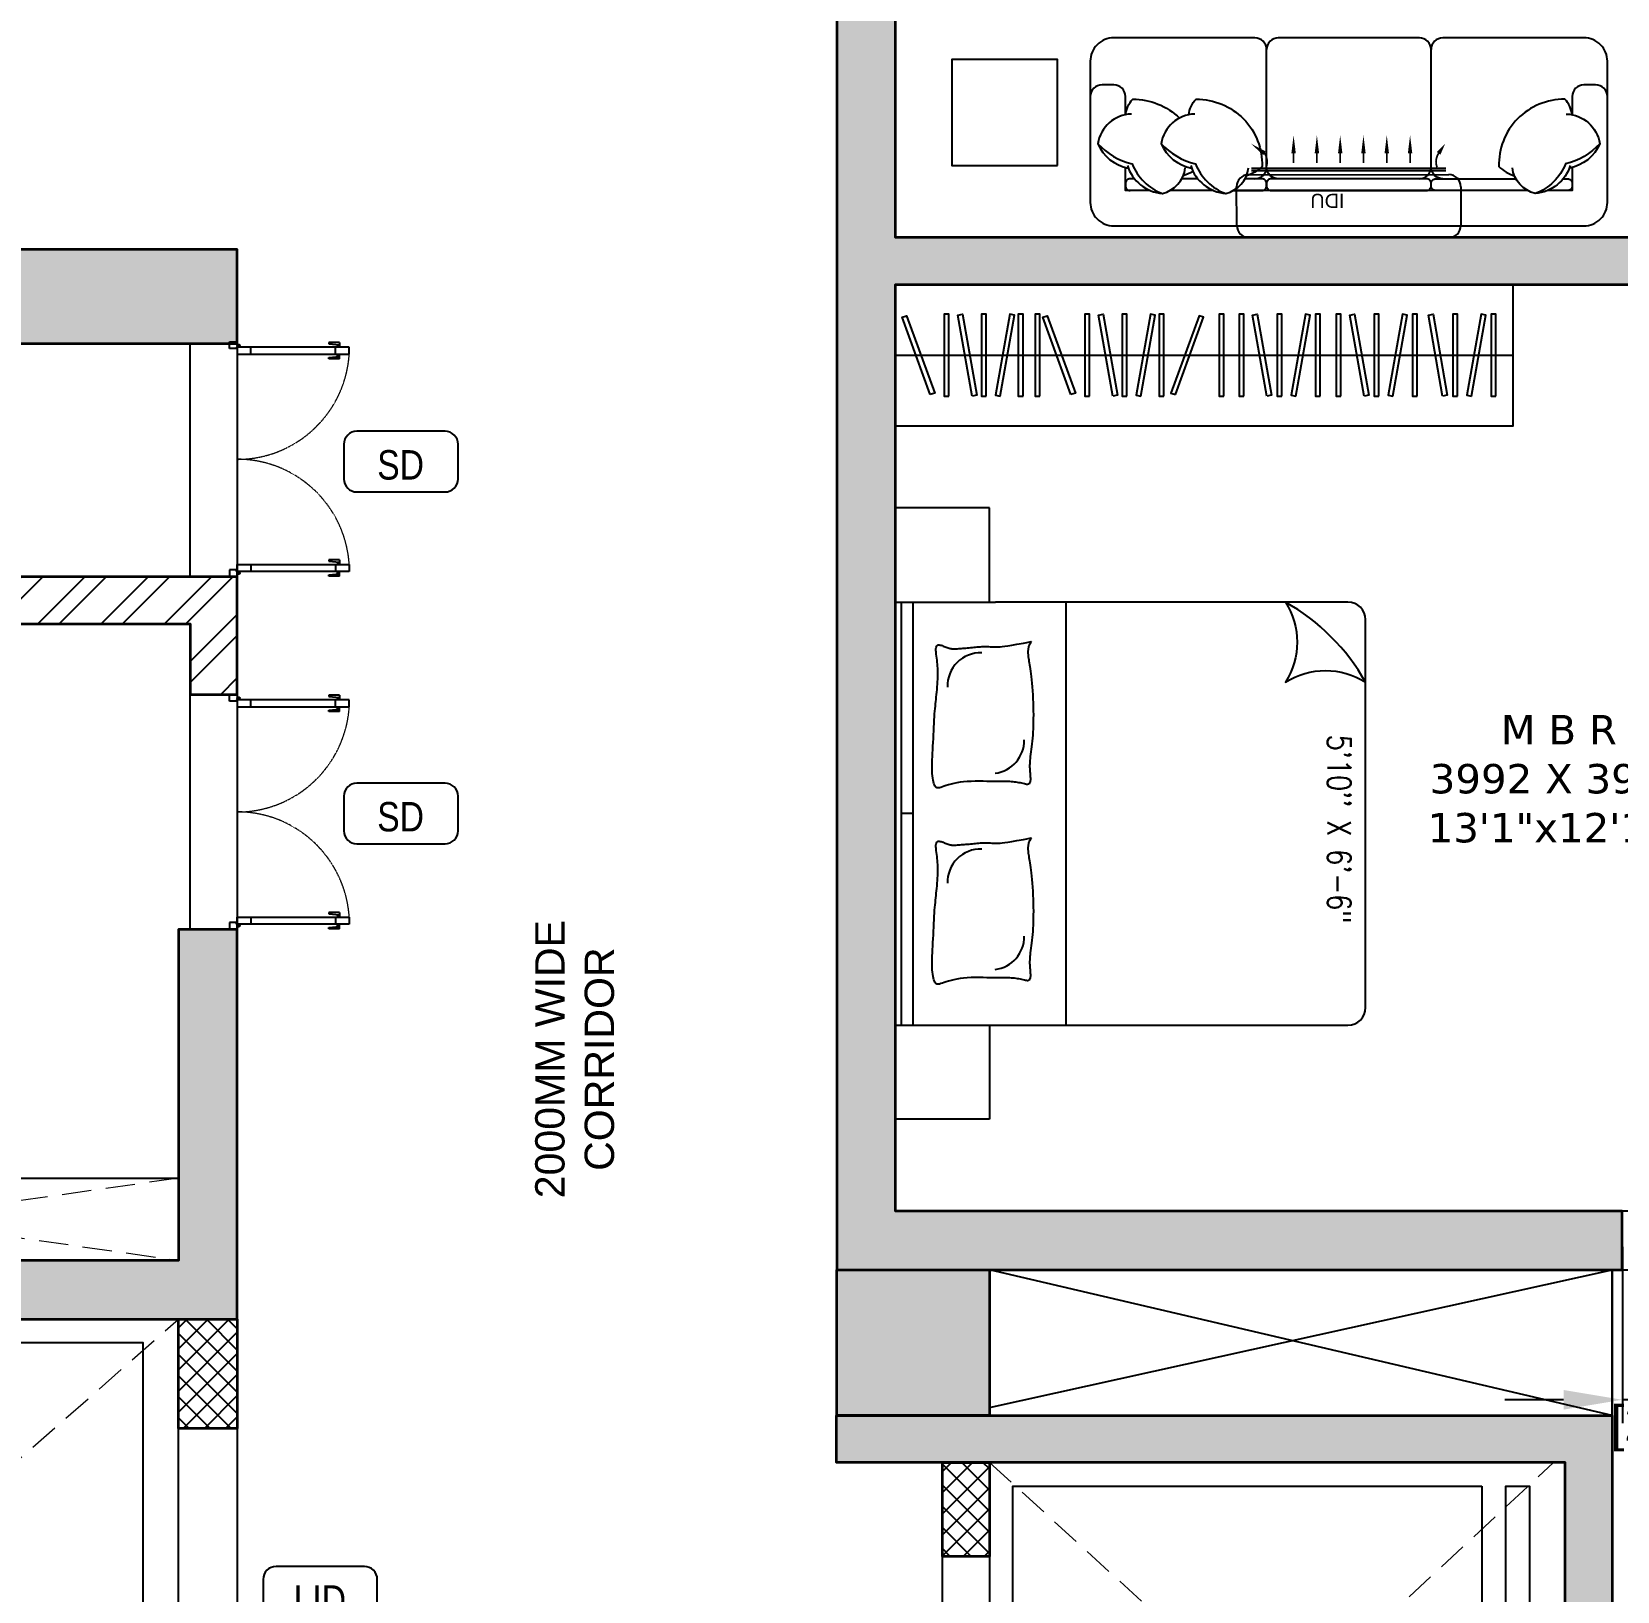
# Model space of a CAD drawing. Header units: millimetres. Extents: x 91566 to 131129, y 141753 to 207061.
# Drawn here: x 110209 to 116954, y 169429 to 176063 of the extents above; entities that cross this region are included whole.
import ezdxf
from ezdxf.enums import TextEntityAlignment as Align

# ---------------------------------------------------------------- set-up
doc = ezdxf.new("R2010")
doc.units = ezdxf.units.MM
doc.linetypes.add('( Hidden )', pattern=[0.375, 0.25, -0.125])
doc.linetypes.add('Core & corridor$0$Core_FF & Typical_TD$0$DASHED', pattern=[0.75, 0.5, -0.25])
for name, color, linetype in [('A-Dimensions', 4, 'Continuous'), ('A-Door', 11, 'Continuous'), ('A-Elevation 10', 8, 'Continuous'), ('A-Furniture', 8, 'Continuous'), ('A-Hatch', 252, 'Continuous'), ('A-Room Boundary', 44, 'Continuous'), ('A-Shaft', 8, 'Continuous'), ('A-Text Main', 44, 'Continuous')]:
    doc.layers.add(name, color=color, linetype=linetype)
doc.layers.add('A-Wall', color=240, linetype='Continuous', lineweight=35)
doc.styles.add('2024-08-29_TOWER-A$0$simplex-0.8', font='simplex.shx', dxfattribs={"width": 0.8})
doc.styles.add('3.5BHK EAST_UN-1$0$grid_text', font='verdana.ttf')
doc.styles.add('3BHK  WEST_UN-2$0$2024-08-30_TOWER-C$0$simplex-0.8', font='simplex.shx', dxfattribs={"width": 0.8})
doc.styles.add('3BHK  WEST_UN-2$0$AMISH', font='arial.ttf')
doc.styles.add('ARIAL', font='ARIALN.TTF')
doc.styles.add('Core & corridor$0$Standard', font='arial.ttf')
doc.styles.add('S', font='arial.ttf', dxfattribs={"height": 150})
doc.dimstyles.new('DIMSMALL', dxfattribs={"dimtxt": 150, "dimasz": 250, "dimexe": 100, "dimexo": 100, "dimgap": 25, "dimtad": 1, "dimdec": 0, "dimzin": 0, "dimdsep": 46, "dimtxsty": 'S', "dimcen": 0, "dimdle": 100, "dimclrd": 8, "dimclre": 8, "dimclrt": 256, "dimazin": 0, "dimtfac": 1, "dimtdec": 0, "dimtix": 1, "dimtmove": 0, "dimatfit": 3, "dimldrblk": '12_DatumFilled', "dimfxl": 1, "dimtolj": 1, "dimtzin": 0, "dimlwd": -1, "dimlwe": -1, "dimarcsym": 1})
pattern_1 = [(45, (27573.86, 93), (-44.90128, 44.90128), []), (135, (27573.86, 93), (-44.90128, -44.90128), [])]

# ---------------------------------------------------------------- blocks, each defined once
blk = doc.blocks.new('Core & corridor$0$Core_FF & Typical_TD$0$bshdj')
for p, q in [((-2240, 1168), (-2240, 75)), ((-2173, 1168), (-2240, 1168)), ((-2173, 75), (-2173, 1168)), ((-120, 75), (-120, 1168)), ((-120, 1168), (-53, 1168)), ((-53, 1168), (-53, 75)), ((-2287, 1074), (-2240, 1074)), ((-2287, 1074), (-2287, 968)), ((-2287, 968), (-2273, 968)), ((-2273, 968), (-2264, 1074)), ((-2265, 1054), (-2240, 1054)), ((-2173, 1034), (-2240, 1034)), ((-2127, 1074), (-2173, 1074)), ((-2148, 1054), (-2173, 1054)), ((-2140, 968), (-2150, 1074)), ((-2127, 968), (-2140, 968)), ((-2127, 1074), (-2127, 968)), ((-167, 1074), (-167, 968)), ((-167, 1074), (-120, 1074)), ((-167, 968), (-153, 968)), ((-153, 968), (-143, 1074)), ((-145, 1054), (-120, 1054)), ((-120, 1034), (-53, 1034)), ((-7, 1074), (-53, 1074)), ((-28, 1054), (-53, 1054)), ((-20, 968), (-30, 1074)), ((-7, 968), (-20, 968)), ((-7, 1074), (-7, 968)), ((-2173, 208), (-2240, 208)), ((-120, 208), (-53, 208)), ((-2293, 0), (-2293, 75)), ((-2293, 75), (-2240, 75)), ((-2227, 0), (-2293, 0)), ((-2273, 88), (-2233, 88)), ((-2253, 108), (-2253, 68)), ((-2240, 75), (-2240, 67)), ((-2240, 75), (-2173, 75)), ((-2240, 67), (-2227, 67)), ((-2227, 67), (-2227, 0)), ((-53, 75), (-120, 75)), ((-120, 75), (-120, 75)), ((-67, 67), (-67, 0)), ((-53, 67), (-67, 67)), ((-67, 0), (0, 0)), ((-20, 88), (-60, 88)), ((0, 75), (-53, 75)), ((-53, 75), (-53, 67)), ((-40, 108), (-40, 68)), ((0, 0), (0, 75))]:
    blk.add_line(p, q)
for centre in [(-2253, 88), (-40, 88)]:
    blk.add_circle(centre, 13.3)
at = {"linetype": 'Core & corridor$0$Core_FF & Typical_TD$0$DASHED', "lineweight": 0}
for centre, start, end in [((-2243, 73), 0.0822, 86.3506), ((-50, 73), 93.6494, 179.9178)]:
    blk.add_arc(centre, 1097, start, end, dxfattribs=at)
blk = doc.blocks.new('Core & corridor$0$A$C436b777d')
at = {"layer": 'A-Elevation 10'}
h = blk.add_hatch(dxfattribs=at)
h.set_pattern_fill('ANSI32', color=8, scale=20)
h.set_pattern_definition([(45, (27573.86, 93), (-134.7038, 134.7038), []), (45, (27663.66, 93), (-134.7038, 134.7038), [])])
h.paths.add_polyline_path([(250.2, -4265), (2750, -4265), (2750, -4565), (2950, -4565), (2950, -4065), (250.1, -4065)])
at = {"layer": 'A-Hatch'}
h = blk.add_hatch(color=256, dxfattribs=at)
h.dxf.hatch_style = 1
h.paths.add_polyline_path([(250, -3072.7), (2950, -3072.6), (2950, -2672.7), (0.5, -2672.7), (0.5, -12132.6), (2950, -12132.7), (2950, -11732.7), (250.5, -11732.7), (250.5, -9577.7), (2950, -9577.7), (2950, -9377.8), (250.5, -9377.7), (250.5, -7222.7), (2950, -7222.7), (2950, -5565), (2700, -5565), (2700.2, -6972.7), (250.5, -6972.7)])
h.paths.add_polyline_path([(3300, 6580.6), (3300, 9502.1), (3500, 9502.1), (3500.1, 35), (0.4, 35), (0.5, 6682.1), (250, 6682.1), (250.5, 435), (3300.5, 435)])
edge = h.paths.add_edge_path()
edge.add_line((3300, 14502.1), (2580, 14502.1))
edge.add_line((2580, 14502.1), (2580, 15744))
edge.add_line((2580, 15744), (3500, 15744))
edge.add_line((3500, 15744), (3500, 16044))
edge.add_line((3500, 16044), (2380, 16044))
edge.add_line((2380, 16044), (2380, 14502.1))
edge.add_line((2380, 14502.1), (0.5, 14502.1))
edge.add_line((0.5, 14502.1), (0.5, 7866.6))
edge.add_line((0.5, 7866.6), (250.5, 7866.6))
edge.add_line((250.5, 7866.6), (250.5, 14102.1))
edge.add_line((250.5, 14102.1), (2380, 14102.1))
edge.add_line((2380, 14102.1), (2380, 10852.1))
edge.add_line((2380, 10852.1), (2580, 10852.1))
edge.add_line((2580, 10852.1), (2580, 14102.1))
edge.add_line((2580, 14102.1), (3300, 14102.1))
edge.add_line((3300, 14102.1), (3300, 10702.1))
edge.add_line((3300, 10702.1), (3500, 10702.1))
edge.add_line((3500, 10702.1), (3500, 14502.1))
edge.add_line((3500, 14502.1), (2580, 14502.1))
h = blk.add_hatch(color=256, dxfattribs=at)
h.dxf.hatch_style = 1
h.paths.add_polyline_path([(6150, -7632.6), (5500.5, -7632.6), (5500.5, -7013.3), (6150, -7013.3)])
h = blk.add_hatch(dxfattribs=at)
h.set_pattern_fill('ANSI37', color=256, scale=20)
h.set_pattern_definition(pattern_1)
h.paths.add_polyline_path([(2700, -11267.7), (2950, -11267.7), (2950, -11732.7), (2700, -11732.7)])
h.paths.add_polyline_path([(2700, -9577.7), (2950, -9577.7), (2950, -10067.7), (2700, -10067.7)])
h.paths.add_polyline_path([(2700, -8887.7), (2950, -8887.7), (2950, -9377.7), (2700, -9377.7)])
h.paths.add_polyline_path([(2950, -7687.7), (2700, -7687.7), (2700, -7222.7), (2950, -7222.7)])
h = blk.add_hatch(color=256, dxfattribs=at)
h.dxf.hatch_style = 1
h.paths.add_polyline_path([(12050, -10062.7), (14174.6, -10062.7), (14174.6, -13512.7), (5950, -13512.7), (5950, -13312.7), (7350, -13312.7), (7350, -12132.7), (5950, -12132.7), (5950, -11732.7), (7550, -11732.7), (7550, -13312.7), (13974.6, -13312.7), (13974.6, -10262.7), (9764, -10262.7), (9764, -10062.7), (11850, -10062.7), (11850, -9202.4), (8800, -9202.4), (8800, -10062.7), (9144, -10062.7), (9144, -10262.7), (5950, -10262.7), (5950, -10062.7), (8600, -10062.7), (8600, -7832.6), (5500, -7832.6), (5500, -7632.6), (8800, -7632.6), (8800, -9002.4), (12050, -9002.4)])
h = blk.add_hatch(dxfattribs=at)
h.set_pattern_fill('ANSI37', color=256, scale=20)
h.set_pattern_definition(pattern_1)
h.paths.add_polyline_path([(5950, -9431.8), (6150, -9431.8), (6150, -10062.7), (5950, -10062.7)])
h.paths.add_polyline_path([(5950, -7832.6), (6150, -7832.6), (6150, -8231.8), (5950, -8231.8)])
h.paths.add_polyline_path([(5950, -12132.7), (6150, -12132.7), (6150, -12262.7), (5950, -12262.7)])
h.paths.add_polyline_path([(5950, -13162.7), (6150, -13162.7), (6150, -13312.7), (5950, -13312.7)])
h.paths.add_polyline_path([(5950, -10262.7), (6150, -10262.7), (6150, -10532.7), (5950, -10532.7)])
at = {"layer": 'A-Elevation 10', "color": 8}
for points in [[(2950, -4065), (2750, -4065), (2750, -3072.6), (2950, -3072.6)], [(2950, -5565), (2750, -5565), (2750, -4565), (2950, -4565)], [(2950, -8887.7), (2700, -8887.7), (2700, -7687.7), (2950, -7687.7)]]:
    blk.add_lwpolyline(points, close=True, dxfattribs=at)
at = {"layer": 'A-Elevation 10'}
for points in [[(250, -6622.7), (2700, -6622.7), (2700.2, -6972.7), (250, -6972.7)], [(555, -7322.7), (555, -9251), (2550, -9251), (2550, -7322.7)], [(8245, -7932.6), (8245, -9731), (6250, -9731), (6250, -7932.6)], [(8448.3, -9731), (8346.7, -9731), (8346.7, -7932.6), (8448.3, -7932.6)], [(5950, -8231.8), (6150, -8231.8), (6150, -9431.8), (5950, -9431.8)]]:
    blk.add_lwpolyline(points, close=True, dxfattribs=at)
at = {"layer": 'A-Shaft', "linetype": '( Hidden )', "lineweight": 0, "ltscale": 500}
for points in [[(250.4, -6622.7), (2700.2, -6972.7)], [(2700, -6622.7), (250.5, -6972.7)], [(250.5, -9377.7), (2700, -7222.7)], [(6150, -7832.6), (8600, -10062.7)], [(6150, -10062.7), (8550, -7832.6)]]:
    blk.add_lwpolyline(points, dxfattribs=at)
at = {"layer": 'A-Wall'}
for points in [[(250, -3072.7), (2950, -3072.6), (2950, -2672.7), (0.5, -2672.7), (0.5, -12132.6), (2950, -12132.7), (2950, -11732.7), (250.5, -11732.7), (250.5, -9577.7), (2950, -9577.7), (2950, -9377.8), (250.5, -9377.7), (250.5, -7222.7), (2950, -7222.7), (2950, -5565), (2700, -5565), (2700.2, -6972.7), (250.5, -6972.7), (250, -3072.7)], [(8600, -10062.7), (8600, -7832.6), (5500, -7832.6), (5500, -7632.6), (8800, -7632.6), (8800, -9002.4)]]:
    blk.add_lwpolyline(points, dxfattribs=at)
for points in [[(250.2, -4265), (2750, -4265), (2750, -4565), (2950, -4565), (2950, -4065), (250.1, -4065)], [(6150, -7632.6), (5500.5, -7632.6), (5500.5, -7013.3), (6150, -7013.3)], [(2950, -7687.7), (2700, -7687.7), (2700, -7222.7), (2950, -7222.7)], [(5950, -7832.6), (6150, -7832.6), (6150, -8231.8), (5950, -8231.8)]]:
    blk.add_lwpolyline(points, close=True, dxfattribs=at)
at = {"layer": 'A-Door', "ltscale": 5, "xscale": 0.4360358486785192, "yscale": 0.4360358486785192, "zscale": 0.4360358486785192, "rotation": 269.9999997500177}
for p in [(2917.3, -4065), (2917.3, -5565)]:
    blk.add_blockref('Core & corridor$0$Core_FF & Typical_TD$0$bshdj', p, dxfattribs=at)
blk = doc.blocks.new('2024-08-29_TOWER-A$0$WNTG')
at = {"layer": 'A-Text Main'}
blk.add_lwpolyline([(-187.8, 246.2), (187.8, 246.2, -0.414214), (242.8, 191.2), (242.8, 43.3, -0.414214), (187.8, -11.7), (-187.8, -11.7, -0.414214), (-242.8, 43.3), (-242.8, 191.2, -0.414214)], format="xyb", close=True, dxfattribs=at)
at = {"layer": 'A-Text Main', "style": '2024-08-29_TOWER-A$0$simplex-0.8', "width": 0.8}
blk.add_attdef('WNTG', text='', height=150, dxfattribs=at).set_placement((-1.6, 43), align=Align.CENTER)
blk = doc.blocks.new('Core & corridor')
at = {"layer": 'A-Elevation 10'}
for points in [[(16744.6, 21614.5), (19394.6, 21614.5), (19394.6, 20994.6), (16744.6, 20994.6)], [(22644.6, 21614.5), (22644.6, 19624.8), (19394.6, 19624.8), (19394.6, 21614.5)]]:
    blk.add_lwpolyline(points, close=True, dxfattribs=at)
at = {"layer": 'A-Shaft', "ltscale": 300}
for points in [[(16744.6, 21029), (19394.6, 21614.5)], [(19394.6, 20994.6), (16744.6, 21614.5)]]:
    blk.add_lwpolyline(points, dxfattribs=at)
at = {"ltscale": 300}
blk.add_blockref('Core & corridor$0$A$C436b777d', (10594.6, 28627.2), dxfattribs=at)
at = {"layer": 'A-Text Main'}
ref = blk.add_blockref('2024-08-29_TOWER-A$0$WNTG', (14241.1, 25169.4), dxfattribs=dict(at, xscale=-1, rotation=180))
ref.add_attrib('WNTG', 'SD', dxfattribs={"height": 125, "style": 'ARIAL'}).set_placement((14239.5, 24976), align=Align.CENTER)
ref = blk.add_blockref('2024-08-29_TOWER-A$0$WNTG', (14241.1, 23672.7), dxfattribs=dict(at, xscale=-1, rotation=180))
ref.add_attrib('WNTG', 'SD', dxfattribs={"height": 125, "style": 'ARIAL'}).set_placement((14239.5, 23479.3), align=Align.CENTER)
ref = blk.add_blockref('2024-08-29_TOWER-A$0$WNTG', (13897.5, 20341), dxfattribs=dict(at, xscale=-1, rotation=180))
ref.add_attrib('WNTG', 'LID', dxfattribs={"height": 125, "style": 'ARIAL'}).set_placement((13895.9, 20147.5), align=Align.CENTER)
at = {"layer": 'A-Text Main', "insert": (14980.7, 22510.6), "char_height": 125, "width": 1745.679, "attachment_point": 5, "rotation": 90, "line_spacing_factor": 1.010232, "style": 'Core & corridor$0$Standard'}
blk.add_mtext('2000MM WIDE CORRIDOR', dxfattribs=at)
blk = doc.blocks.new('3BHK  WEST_UN-3$0$lojhnh')
at = {"layer": 'A-Furniture', "linetype": 'Continuous'}
for points in [[(2627.9, 0), (0, 0), (0, -600.1), (2627.9, -600)], [(148.6, -467.9), (28.9, -139), (47.7, -132.1), (167.4, -461)], [(228.2, -475), (228.2, -125), (208.2, -125), (208.2, -475)], [(326.4, -474.1), (265.6, -129.4), (285.3, -125.9), (346.1, -470.6)], [(386.1, -475), (386.1, -125), (366.1, -125), (366.1, -475)], [(445.9, -474.1), (506.7, -129.4), (487, -125.9), (426.2, -470.6)], [(543.2, -475), (543.2, -125), (523.2, -125), (523.2, -475)], [(615, -475), (615, -125), (595, -125), (595, -475)], [(747.1, -467.9), (627.4, -139), (646.2, -132.1), (765.9, -461)], [(826.7, -475), (826.7, -125), (806.7, -125), (806.7, -475)], [(925, -474.1), (864.2, -129.4), (883.9, -125.9), (944.7, -470.6)], [(984.6, -475), (984.6, -125), (964.6, -125), (964.6, -475)], [(1044.5, -474.1), (1105.2, -129.4), (1085.5, -125.9), (1024.8, -470.6)], [(1141.8, -475), (1141.8, -125), (1121.8, -125), (1121.8, -475)], [(1191.3, -467.9), (1311, -139), (1292.2, -132.1), (1172.5, -461)], [(1398.1, -475), (1398.1, -125), (1378.1, -125), (1378.1, -475)], [(1482.6, -475), (1482.6, -125), (1462.6, -125), (1462.6, -475)], [(1580.9, -474.1), (1520.1, -129.4), (1539.8, -125.9), (1600.6, -470.6)], [(1643.8, -475), (1643.8, -125), (1623.8, -125), (1623.8, -475)], [(1703.6, -474.1), (1764.4, -129.4), (1744.7, -125.9), (1683.9, -470.6)], [(1807.2, -475), (1807.2, -125), (1787.2, -125), (1787.2, -475)], [(1895.9, -475), (1895.9, -125), (1875.9, -125), (1875.9, -475)], [(1994.1, -474.1), (1933.3, -129.4), (1953, -125.9), (2013.8, -470.6)], [(2057, -475), (2057, -125), (2037, -125), (2037, -475)], [(2116.8, -474.1), (2177.6, -129.4), (2157.9, -125.9), (2097.1, -470.6)], [(2220.4, -475), (2220.4, -125), (2200.4, -125), (2200.4, -475)], [(2328.6, -474.1), (2267.9, -129.4), (2287.6, -125.9), (2348.3, -470.6)], [(2391.5, -475), (2391.5, -125), (2371.5, -125), (2371.5, -475)], [(2451.4, -474.1), (2512.1, -129.4), (2492.4, -125.9), (2431.7, -470.6)], [(2555, -475), (2555, -125), (2535, -125), (2535, -475)]]:
    blk.add_lwpolyline(points, close=True, dxfattribs=at)
blk.add_lwpolyline([(0, -300.1), (2627.9, -300)], dxfattribs=at)
blk = doc.blocks.new('3BHK  WEST_UN-2$0$2024-08-30_TOWER-C$0$king size bed')
at = {"layer": 'A-Furniture'}
for p, q in [((0.825, 2), (-0.825, 2)), ((-0.9, 1.925), (-0.9, 0.425)), ((0.9, 0), (0.9, 1.925)), ((-0.9, 0.725), (0.9, 0.725)), ((-0.9, 0), (-0.9, 0.425)), ((0.9, 0.075), (-0.9, 0.075)), ((0, 0.075), (0, 0.025)), ((0, 0.075), (0, 0.075))]:
    blk.add_line(p, q, dxfattribs=at)
blk.add_lwpolyline([(-0.9, 1.6586, -0.292894), (-0.5586, 1.6586, -0.292894), (-0.5586, 2, 0.136668)], format="xyb", close=True, dxfattribs=at)
for points in [[(-0.7317, 0.5787), (-0.7264, 0.5744), (-0.7213, 0.571), (-0.7162, 0.5684), (-0.7111, 0.5664), (-0.7061, 0.5651), (-0.7012, 0.5642), (-0.6963, 0.5637), (-0.6914, 0.5635), (-0.6866, 0.5634), (-0.6818, 0.5635), (-0.6768, 0.5638), (-0.6717, 0.5642), (-0.6663, 0.5648), (-0.6607, 0.5656), (-0.6547, 0.5665), (-0.6482, 0.5675), (-0.6412, 0.5687), (-0.6335, 0.5701), (-0.6252, 0.5715), (-0.6161, 0.573), (-0.606, 0.5745), (-0.595, 0.576), (-0.5828, 0.5775), (-0.5695, 0.5789), (-0.5549, 0.5803), (-0.5392, 0.5815), (-0.5227, 0.5827), (-0.5057, 0.5837), (-0.4883, 0.5846), (-0.4708, 0.5853), (-0.4535, 0.5858), (-0.4365, 0.5862), (-0.4202, 0.5864), (-0.4044, 0.5863), (-0.3893, 0.5861), (-0.3746, 0.5857), (-0.3605, 0.5852), (-0.3468, 0.5844), (-0.3335, 0.5835), (-0.3207, 0.5825), (-0.3082, 0.5813), (-0.2962, 0.58), (-0.2845, 0.5786), (-0.2734, 0.5772), (-0.2628, 0.5759), (-0.2528, 0.5746), (-0.2434, 0.5735), (-0.2347, 0.5725), (-0.2266, 0.5718), (-0.2191, 0.5712), (-0.2121, 0.5708), (-0.2053, 0.5707), (-0.1987, 0.5707), (-0.1922, 0.5708), (-0.1856, 0.5712), (-0.1788, 0.5716), (-0.1717, 0.5722), (-0.1644, 0.5728), (-0.1572, 0.5733), (-0.1503, 0.5736), (-0.1438, 0.5737), (-0.138, 0.5733), (-0.1331, 0.5723), (-0.1292, 0.5707), (-0.1265, 0.5684), (-0.125, 0.5655), (-0.1243, 0.5619), (-0.1245, 0.5577), (-0.1252, 0.5531), (-0.1263, 0.5481), (-0.1276, 0.5428), (-0.129, 0.5372), (-0.1303, 0.5313), (-0.1315, 0.5253), (-0.1326, 0.5192), (-0.1336, 0.5129), (-0.1344, 0.5065), (-0.135, 0.5), (-0.1355, 0.4935), (-0.1359, 0.4869), (-0.1361, 0.4802), (-0.1362, 0.4734), (-0.1361, 0.4661), (-0.1361, 0.4583), (-0.136, 0.4496), (-0.136, 0.4399), (-0.1361, 0.4291), (-0.1363, 0.4169), (-0.1366, 0.4031), (-0.137, 0.3881), (-0.1373, 0.3722), (-0.1376, 0.3556), (-0.1376, 0.3388), (-0.1372, 0.322), (-0.1365, 0.3055), (-0.1352, 0.2896), (-0.1333, 0.2747), (-0.1309, 0.2608), (-0.1281, 0.248), (-0.1252, 0.2361), (-0.1221, 0.2253), (-0.1191, 0.2155), (-0.1163, 0.2068), (-0.1137, 0.1992), (-0.1117, 0.1927), (-0.1101, 0.1871), (-0.1093, 0.1824), (-0.1091, 0.1785), (-0.1097, 0.1751), (-0.1113, 0.1723), (-0.1138, 0.1697), (-0.1175, 0.1675), (-0.1222, 0.1653), (-0.1281, 0.1633), (-0.135, 0.1615), (-0.1427, 0.1599), (-0.1514, 0.1585), (-0.1607, 0.1573), (-0.1708, 0.1564), (-0.1814, 0.1559), (-0.1926, 0.1556), (-0.2043, 0.1557), (-0.2165, 0.1559), (-0.2293, 0.1564), (-0.2427, 0.1571), (-0.2567, 0.1578), (-0.2713, 0.1586), (-0.2866, 0.1594), (-0.3025, 0.1602), (-0.3188, 0.1609), (-0.3353, 0.1617), (-0.3517, 0.1624), (-0.3678, 0.1632), (-0.3834, 0.164), (-0.3982, 0.1648), (-0.412, 0.1656), (-0.4246, 0.1665), (-0.4362, 0.1674), (-0.4469, 0.1684), (-0.457, 0.1694), (-0.4668, 0.1704), (-0.4763, 0.1715), (-0.486, 0.1725), (-0.4959, 0.1736), (-0.5062, 0.1747), (-0.517, 0.1757), (-0.5279, 0.1767), (-0.539, 0.1776), (-0.5501, 0.1784), (-0.561, 0.1791), (-0.5717, 0.1796), (-0.5819, 0.18), (-0.5916, 0.1802), (-0.6009, 0.1801), (-0.6099, 0.1799), (-0.6186, 0.1796), (-0.6271, 0.179), (-0.6355, 0.1783), (-0.6439, 0.1774), (-0.6524, 0.1765), (-0.6611, 0.1753), (-0.6697, 0.1742), (-0.6782, 0.1732), (-0.6862, 0.1724), (-0.6937, 0.1719), (-0.7004, 0.1719), (-0.7061, 0.1725), (-0.7107, 0.1738), (-0.714, 0.1758), (-0.7161, 0.1786), (-0.7172, 0.1819), (-0.7174, 0.1857), (-0.7169, 0.1898), (-0.7159, 0.1942), (-0.7145, 0.1987), (-0.7128, 0.2031), (-0.7112, 0.2074), (-0.7095, 0.2117), (-0.7078, 0.2158), (-0.7063, 0.2199), (-0.7048, 0.2239), (-0.7035, 0.228), (-0.7025, 0.2321), (-0.7017, 0.2362), (-0.7011, 0.2403), (-0.7009, 0.2446), (-0.7008, 0.249), (-0.701, 0.2536), (-0.7012, 0.2584), (-0.7016, 0.2634), (-0.7021, 0.2687), (-0.7025, 0.2744), (-0.703, 0.2803), (-0.7035, 0.2866), (-0.7039, 0.2931), (-0.7044, 0.2998), (-0.7049, 0.3066), (-0.7054, 0.3135), (-0.706, 0.3204), (-0.7066, 0.3273), (-0.7073, 0.3341), (-0.708, 0.3409), (-0.7088, 0.3476), (-0.7094, 0.3543), (-0.71, 0.361), (-0.7105, 0.3677), (-0.7108, 0.3745), (-0.7109, 0.3813), (-0.7108, 0.3882), (-0.7105, 0.3952), (-0.7101, 0.4023), (-0.7097, 0.4094), (-0.7093, 0.4165), (-0.7091, 0.4237), (-0.7089, 0.431), (-0.709, 0.4383), (-0.7094, 0.4457), (-0.7103, 0.4542), (-0.7116, 0.4646), (-0.7137, 0.4778), (-0.7166, 0.4949), (-0.7205, 0.5168), (-0.7255, 0.5444), (-0.7317, 0.5787)], [(0.1033, 0.5787), (0.1086, 0.5744), (0.1137, 0.571), (0.1188, 0.5684), (0.1239, 0.5664), (0.1289, 0.5651), (0.1338, 0.5642), (0.1387, 0.5637), (0.1436, 0.5635), (0.1484, 0.5634), (0.1532, 0.5635), (0.1582, 0.5638), (0.1633, 0.5642), (0.1687, 0.5648), (0.1743, 0.5656), (0.1803, 0.5665), (0.1868, 0.5675), (0.1938, 0.5687), (0.2015, 0.5701), (0.2098, 0.5715), (0.2189, 0.573), (0.229, 0.5745), (0.24, 0.576), (0.2522, 0.5775), (0.2655, 0.5789), (0.2801, 0.5803), (0.2958, 0.5815), (0.3123, 0.5827), (0.3293, 0.5837), (0.3467, 0.5846), (0.3642, 0.5853), (0.3815, 0.5858), (0.3985, 0.5862), (0.4148, 0.5864), (0.4306, 0.5863), (0.4457, 0.5861), (0.4604, 0.5857), (0.4745, 0.5852), (0.4882, 0.5844), (0.5015, 0.5835), (0.5143, 0.5825), (0.5268, 0.5813), (0.5388, 0.58), (0.5505, 0.5786), (0.5616, 0.5772), (0.5722, 0.5759), (0.5822, 0.5746), (0.5916, 0.5735), (0.6003, 0.5725), (0.6084, 0.5718), (0.6159, 0.5712), (0.6229, 0.5708), (0.6297, 0.5707), (0.6363, 0.5707), (0.6428, 0.5708), (0.6494, 0.5712), (0.6562, 0.5716), (0.6633, 0.5722), (0.6706, 0.5728), (0.6778, 0.5733), (0.6847, 0.5736), (0.6912, 0.5737), (0.697, 0.5733), (0.7019, 0.5723), (0.7058, 0.5707), (0.7085, 0.5684), (0.71, 0.5655), (0.7107, 0.5619), (0.7105, 0.5577), (0.7098, 0.5531), (0.7087, 0.5481), (0.7074, 0.5428), (0.706, 0.5372), (0.7047, 0.5313), (0.7035, 0.5253), (0.7024, 0.5192), (0.7014, 0.5129), (0.7006, 0.5065), (0.7, 0.5), (0.6995, 0.4935), (0.6991, 0.4869), (0.6989, 0.4802), (0.6988, 0.4734), (0.6989, 0.4661), (0.6989, 0.4583), (0.699, 0.4496), (0.699, 0.4399), (0.6989, 0.4291), (0.6987, 0.4169), (0.6984, 0.4031), (0.698, 0.3881), (0.6977, 0.3722), (0.6974, 0.3556), (0.6974, 0.3388), (0.6978, 0.322), (0.6985, 0.3055), (0.6998, 0.2896), (0.7017, 0.2747), (0.7041, 0.2608), (0.7069, 0.248), (0.7098, 0.2361), (0.7129, 0.2253), (0.7159, 0.2155), (0.7187, 0.2068), (0.7213, 0.1992), (0.7233, 0.1927), (0.7249, 0.1871), (0.7257, 0.1824), (0.7259, 0.1785), (0.7253, 0.1751), (0.7237, 0.1723), (0.7212, 0.1697), (0.7175, 0.1675), (0.7128, 0.1653), (0.7069, 0.1633), (0.7, 0.1615), (0.6923, 0.1599), (0.6836, 0.1585), (0.6743, 0.1573), (0.6642, 0.1564), (0.6536, 0.1559), (0.6424, 0.1556), (0.6307, 0.1557), (0.6185, 0.1559), (0.6057, 0.1564), (0.5923, 0.1571), (0.5783, 0.1578), (0.5637, 0.1586), (0.5484, 0.1594), (0.5325, 0.1602), (0.5162, 0.1609), (0.4997, 0.1617), (0.4833, 0.1624), (0.4672, 0.1632), (0.4516, 0.164), (0.4368, 0.1648), (0.423, 0.1656), (0.4104, 0.1665), (0.3988, 0.1674), (0.3881, 0.1684), (0.378, 0.1694), (0.3682, 0.1704), (0.3587, 0.1715), (0.349, 0.1725), (0.3391, 0.1736), (0.3288, 0.1747), (0.318, 0.1757), (0.3071, 0.1767), (0.296, 0.1776), (0.2849, 0.1784), (0.274, 0.1791), (0.2633, 0.1796), (0.2531, 0.18), (0.2434, 0.1802), (0.2341, 0.1801), (0.2251, 0.1799), (0.2164, 0.1796), (0.2079, 0.179), (0.1995, 0.1783), (0.1911, 0.1774), (0.1826, 0.1765), (0.1739, 0.1753), (0.1653, 0.1742), (0.1568, 0.1732), (0.1488, 0.1724), (0.1413, 0.1719), (0.1346, 0.1719), (0.1289, 0.1725), (0.1243, 0.1738), (0.121, 0.1758), (0.1189, 0.1786), (0.1178, 0.1819), (0.1176, 0.1857), (0.1181, 0.1898), (0.1191, 0.1942), (0.1205, 0.1987), (0.1222, 0.2031), (0.1238, 0.2074), (0.1255, 0.2117), (0.1272, 0.2158), (0.1287, 0.2199), (0.1302, 0.2239), (0.1315, 0.228), (0.1325, 0.2321), (0.1333, 0.2362), (0.1339, 0.2403), (0.1341, 0.2446), (0.1342, 0.249), (0.134, 0.2536), (0.1338, 0.2584), (0.1334, 0.2634), (0.1329, 0.2687), (0.1325, 0.2744), (0.132, 0.2803), (0.1315, 0.2866), (0.1311, 0.2931), (0.1306, 0.2998), (0.1301, 0.3066), (0.1296, 0.3135), (0.129, 0.3204), (0.1284, 0.3273), (0.1277, 0.3341), (0.127, 0.3409), (0.1262, 0.3476), (0.1256, 0.3543), (0.125, 0.361), (0.1245, 0.3677), (0.1242, 0.3745), (0.1241, 0.3813), (0.1242, 0.3882), (0.1245, 0.3952), (0.1249, 0.4023), (0.1253, 0.4094), (0.1257, 0.4165), (0.1259, 0.4237), (0.1261, 0.431), (0.126, 0.4383), (0.1256, 0.4457), (0.1247, 0.4542), (0.1234, 0.4646), (0.1213, 0.4778), (0.1184, 0.4949), (0.1145, 0.5168), (0.1095, 0.5444), (0.1033, 0.5787)], [(0.9, 0.025), (-0.9, 0.025)], [(-0.9, 0), (0.9, 0)]]:
    blk.add_lwpolyline(points, dxfattribs=at)
for centre, radius, start, end in [((-0.825, 1.925), 0.075, 89.99998, 179.99998), ((0.825, 1.925), 0.075, 359.99998, 89.99998), ((-0.3124, 0.406), 0.1418, 7.34131, 90.47004), ((0.5226, 0.406), 0.1418, 7.34131, 90.47004), ((-0.545, 0.3601), 0.1387, 177.31907, 272.68089), ((0.29, 0.3601), 0.1387, 177.31907, 272.68089)]:
    blk.add_arc(centre, radius, start, end, dxfattribs=at)
at = {"layer": 'A-Furniture', "ltscale": 5, "insert": (-0.3357, 1.9373), "char_height": 0.1, "width": 1.163145, "attachment_point": 1, "style": '3BHK  WEST_UN-2$0$2024-08-30_TOWER-C$0$simplex-0.8'}
blk.add_mtext('5\'10\'\' X 6\'-6"', dxfattribs=at)
blk = doc.blocks.new('3BHK  WEST_UN-3$0$A$Cb1453656')
at = {"layer": 'A-Furniture'}
for points in [[(2200, 700, 0.414214), (2100, 800), (1500, 800, 0.414214), (1450, 750, 0.414214), (1400, 800), (800, 800, 0.414214), (750, 750, 0.414214), (700, 800), (100, 800, 0.414214), (0, 700), (0, 100, 0.414214), (100, 0), (2100, 0, 0.414214), (2200, 100)], [(770, 150), (1430, 150, 0.414214), (1450, 170), (1450, 180, 0.414214), (1430, 200), (770, 200, 0.414214), (750, 180), (750, 170, 0.414214)]]:
    blk.add_lwpolyline(points, format="xyb", close=True, dxfattribs=at)
for points in [[(700, 200, 0.414214), (750, 250), (750, 750, 0.414214)], [(1500, 200, -0.414214), (1450, 250), (1450, 750, -0.414214)], [(150, 472.5), (150, 550, 0.414214), (100, 600), (50, 600, 0.414214), (0, 550)], [(2200, 550, 0.414214), (2150, 600), (2100, 600, 0.414214), (2050, 550), (2050, 472.5)], [(175.1, 475.6, 0.356772), (31.8, 349.5, 0.249542), (161.6, 245.7, -9.61688)], [(149.9, 472.5, -0.165541), (180.8, 538.6, -0.200231), (379.3, 458.1, -0.121523)], [(444.4, 475.6, 0.356772), (301.2, 349.5, 0.249542), (431, 245.7, -9.61688)], [(419.2, 472.5, -0.165541), (450.2, 538.6, -0.425989), (731, 252.1, -0.121523), (664.3, 212.7, 7.115464)], [(2050.1, 472.5, 0.165541), (2019.2, 538.6, 0.425989), (1738.4, 252.1, 0.121523), (1805, 212.7, -7.115464)], [(2024.9, 475.6, -0.356772), (2168.2, 349.5, -0.249542), (2038.4, 245.7, 9.61688)], [(31.8, 349.5, 0.14773), (178, 263.6, 0.213343), (306.9, 137.6, 0.178662)], [(301.2, 349.5, 0.14773), (447.3, 263.6, 0.213343), (576.2, 137.6, 0.178662)], [(2168.2, 349.5, -0.14773), (2022, 263.6, -0.213343), (1893.1, 137.6, -0.178662)], [(255.2, 150), (150, 150), (150, 248.3, 0.414214)], [(157.8, 256.7, 0.306663), (306.9, 137.6, 0.30633), (404.3, 246.4, -0.872847)], [(436.9, 232.2, -0.071865), (395, 212.7, 7.115464)], [(427.1, 256.7, 0.306663), (576.2, 137.6, 0.30633), (673.7, 246.4, -0.872847)], [(800, 200, -0.414214), (750, 250)], [(1400, 200, 0.414214), (1450, 250)], [(2042.2, 256.7, -0.306663), (1893.1, 137.6, -0.30633), (1795.7, 246.4, 0.872847)], [(188.2, 200), (170, 200, 0.414214), (150, 180), (150, 170, 0.414214), (170, 150)], [(457.5, 200), (388.7, 200, 0.414214)], [(607.7, 150), (730, 150, 0.414214), (750, 170), (750, 180, 0.414214), (730, 200), (658.1, 200, 0.414214)], [(1861.6, 150), (1470, 150, -0.414214), (1450, 170), (1450, 180, -0.414214), (1470, 200), (1811.3, 200, -0.414214)], [(2011.8, 200), (2030, 200, -0.414214), (2050, 180), (2050, 170, -0.414214), (2030, 150)]]:
    blk.add_lwpolyline(points, format="xyb", dxfattribs=at)
for points in [[(2050, 248.3), (2050, 150), (1944.8, 150)], [(524.5, 150), (338.4, 150)], [(1861.6, 150), (607.7, 150)]]:
    blk.add_lwpolyline(points, dxfattribs=at)
blk = doc.blocks.new('3BHK  WEST_UN-3$0$2024-08-29_TOWER-A$0$SIDE TABLE')
at = {"layer": 'A-Furniture'}
blk.add_lwpolyline([(0.45, 0), (0, 0), (0, 0.45), (0.45, 0.45)], close=True, dxfattribs=at)
blk = doc.blocks.new('3BHK  WEST_UN-2$0$WALL MOUNTED SPLIT AC')
for p, q in [((18065.12, -8113.34), (18065.11, -8079.5)), ((18067.15, -8077.46), (18073.71, -8077.46)), ((18075.75, -8079.5), (18075.75, -8113.29)), ((18064.01, -8112.84, 0), (18064, -8079.99, 0)), ((18064.41, -8112.84, 0), (18064.41, -8079.99, 0)), ((18073.72, -8115.33), (18067.16, -8115.38))]:
    blk.add_line(p, q)
at = {"elevation": 0}
for points in [[(18059.86, -8080.11, 0, 0.75, 0), (18061.51, -8081.22, 0.75, 0.75, 0)], [(18058.43, -8086.05, 0, 0.75, 0), (18061.52, -8086.05, 0.75, 0.75, 0)], [(18058.44, -8089.99, 0, 0.75, 0), (18061.52, -8089.99, 0.75, 0.75, 0)], [(18058.44, -8093.93, 0, 0.75, 0), (18061.52, -8093.93, 0.75, 0.75, 0)], [(18058.44, -8097.86, 0, 0.75, 0), (18061.52, -8097.86, 0.75, 0.75, 0)], [(18058.44, -8101.8, 0, 0.75, 0), (18061.52, -8101.8, 0.75, 0.75, 0)], [(18058.44, -8105.74, 0, 0.75, 0), (18061.52, -8105.74, 0.75, 0.75, 0)], [(18059.87, -8112.95, 0, 0.75, 0), (18061.51, -8110.65, 0.75, 0.75, 0)]]:
    blk.add_lwpolyline(points, format="xyseb", dxfattribs=at)
at = {"const_width": 0.3, "elevation": 0}
for points in [[(18061.51, -8081.22, 0.246742), (18063.87, -8081.49, -4.761831)], [(18061.51, -8110.65, -0.246742), (18063.87, -8110.38, 4.761831)]]:
    blk.add_lwpolyline(points, format="xyb", dxfattribs=at)
for points in [[(18061.52, -8086.05), (18063.17, -8086.05)], [(18061.52, -8089.99), (18063.17, -8089.99)], [(18061.52, -8093.93), (18063.17, -8093.93)], [(18061.52, -8097.86), (18063.17, -8097.86)], [(18061.52, -8101.8), (18063.17, -8101.8)], [(18061.52, -8105.74), (18063.17, -8105.74)]]:
    blk.add_lwpolyline(points, dxfattribs=at)
for centre, start, end in [((18067.15, -8079.5), 90.0082, 180.0082), ((18073.71, -8079.5), 0.0078, 90.0078), ((18067.16, -8113.34), 180.0082, 270.0082), ((18073.71, -8113.29), 270.0078, 0.0078)]:
    blk.add_arc(centre, 2.04, start, end)
at = {"layer": 'A-Elevation 10', "style": '3BHK  WEST_UN-2$0$AMISH'}
blk.add_attdef('IDU', text='', height=2.4, rotation=90.0082, dxfattribs=at).set_placement((17772.56, -7418.94, 0), align=Align.MIDDLE_CENTER)
blk = doc.blocks.new('Unit_3')
at = {"layer": 'A-Hatch', "linetype": 'Continuous'}
h = blk.add_hatch(color=256, dxfattribs=at)
h.dxf.hatch_style = 1
h.paths.add_polyline_path([(0, -4107), (0, 0), (2950, 0), (2950, -250), (250, -250), (250, -3907.1), (3749.5, -3907.1), (3749.5, -4107.1)])
h.paths.add_polyline_path([(5510, -4107.1), (5510, 0), (4680, 0), (4680, -250), (5310, -250), (5310, -4107.1)])
h.paths.add_polyline_path([(6920, -250), (10663.4, -250), (10663.4, 0), (6920, 0)])
h.paths.add_polyline_path([(8170.2, -4106.6), (11365, -4106.6), (11365, -2899.7), (11115, -2899.7), (11115, -3856.5), (8170.2, -3856.5)])
h.paths.add_polyline_path([(250, -5307), (0, -5307), (0, -12449.9), (3342, -12449.9), (3342, -12199.9), (249.6, -12199.9), (249.6, -8258.9), (5201.6, -8258.9), (5201.6, -8058.9), (250, -8058.9)])
at = {"layer": 'A-Furniture'}
for points in [[(650, -9209), (250, -9209), (250, -9609), (650, -9609)], [(650, -11809), (250, -11809), (250, -11409), (650, -11409)]]:
    blk.add_lwpolyline(points, close=True, dxfattribs=at)
at = {"layer": 'A-Room Boundary', "linetype": 'Continuous'}
for points in [[(4463.3, -4107.1), (250, -4107.1), (250, -8058.9), (4463.3, -8058.9)], [(249.6, -8258.9), (4242, -8258.9), (4242, -12199.9), (249.6, -12199.9)]]:
    blk.add_lwpolyline(points, close=True, dxfattribs=at)
at = {"layer": 'A-Wall'}
blk.add_lwpolyline([(250, -5307), (0, -5307), (0, -12449.9), (3342, -12449.9), (3342, -12199.9), (249.6, -12199.9), (249.6, -8258.9), (5201.6, -8258.9), (5201.6, -8058.9), (250, -8058.9), (250, -5307)], dxfattribs=at)
at = {"layer": 'A-Elevation 10', "color": 2}
ref = blk.add_blockref('3BHK  WEST_UN-2$0$WALL MOUNTED SPLIT AC', (205983, 446947.9), dxfattribs=dict(at, xscale=25.17221723757713, yscale=25.17221723757713, zscale=25.17221723757713, rotation=270))
ref.add_attrib('IDU', 'IDU', dxfattribs={"layer": 'A-Furniture', "height": 60.41, "rotation": 180.00823, "style": '3BHK  WEST_UN-2$0$AMISH'}).set_placement((2087.5, -7902.7, 0), align=Align.MIDDLE_CENTER)
at = {"layer": 'A-Furniture', "linetype": 'Continuous'}
blk.add_blockref('3BHK  WEST_UN-3$0$A$Cb1453656', (1078.6, -8008.9), dxfattribs=at)
at = {"layer": 'A-Furniture', "linetype": 'Continuous', "xscale": -1000.000000000012, "yscale": 1000.000000000012, "zscale": 1000, "rotation": 90}
blk.add_blockref('3BHK  WEST_UN-3$0$2024-08-29_TOWER-A$0$SIDE TABLE', (939.1, -7301.5), dxfattribs=at)
at = {"layer": 'A-Furniture'}
blk.add_blockref('3BHK  WEST_UN-3$0$lojhnh', (249.2, -8258.9), dxfattribs=at)
at = {"layer": 'A-Furniture', "ltscale": 600, "xscale": 1000, "yscale": 1000, "zscale": 1000, "rotation": 270}
blk.add_blockref('3BHK  WEST_UN-2$0$2024-08-30_TOWER-C$0$king size bed', (250, -10509), dxfattribs=at)
at = {"layer": 'A-Text Main', "linetype": 'Continuous', "insert": (3072.3, -10361.7), "char_height": 125, "width": 1453.819, "attachment_point": 5, "style": '3.5BHK EAST_UN-1$0$grid_text'}
blk.add_mtext('M B R\\P3992 X 3941\\P13\'1"x12\'11"', dxfattribs=at)
blk = doc.blocks.new('*D118')
at = {"layer": 'A-Dimensions', "color": 8, "transparency": 16777216}
for p, q in [((116975.8, 170894.8), (116975.8, 170144)), ((117875.8, 170894.8), (117875.8, 170144)), ((116725.8, 170244), (116475.8, 170244)), ((117875.8, 170244), (116975.8, 170244)), ((118125.8, 170244), (118375.8, 170244))]:
    blk.add_line(p, q, dxfattribs=at)
for points in [[(116725.8, 170285.7), (116725.8, 170202.3), (116975.8, 170244)], [(118125.8, 170285.7), (118125.8, 170202.3), (117875.8, 170244)]]:
    blk.add_solid(points, dxfattribs=at)
at = {"layer": 'Defpoints', "color": 0, "transparency": 16777216}
for p in [(116975.8, 170994.8), (117875.8, 170994.8), (116975.8, 170244)]:
    blk.add_point(p, dxfattribs=at)
at = {"layer": 'A-Dimensions', "lineweight": 30, "transparency": 16777216, "char_height": 150, "attachment_point": 5, "style": 'S'}
for s, insert in [('\\A1;900', (117425.8, 170345.6)), ('\\A1;[2\'-11 1/2"]', (117425.8, 170121.9))]:
    blk.add_mtext(s, dxfattribs=dict(at, insert=insert))
blk = doc.blocks.new('12_DatumFilled')
at = {"color": 8, "linetype": 'ByBlock'}
blk.add_solid([(0, 0.577), (-1, 0), (0, -0.577)], dxfattribs=at)

msp = doc.modelspace()

# ---------------------------------------------------------------- block references
msp.add_blockref('Core & corridor', (97538.5, 149182.5))

# ---------------------------------------------------------------- next in the draw order: block references
at = {"linetype": 'Continuous'}
msp.add_blockref('Unit_3', (113633.6, 183246.5), dxfattribs=at)

# ---------------------------------------------------------------- next in the draw order: dimensions: what is measured, and where the dimension line sits
at = {"layer": 'A-Dimensions', "lineweight": 30}
dim = msp.add_linear_dim(base=(116975.8, 170244), p1=(117875.8, 170994.8), p2=(116975.8, 170994.8), dimstyle='DIMSMALL', override={"dimpost": '\\X'}, dxfattribs=at)
dim.commit()
dim.dimension.update_dxf_attribs({"geometry": '*D118', "text_midpoint": (117425.8, 170244)})

doc.saveas('drawing.dxf')
